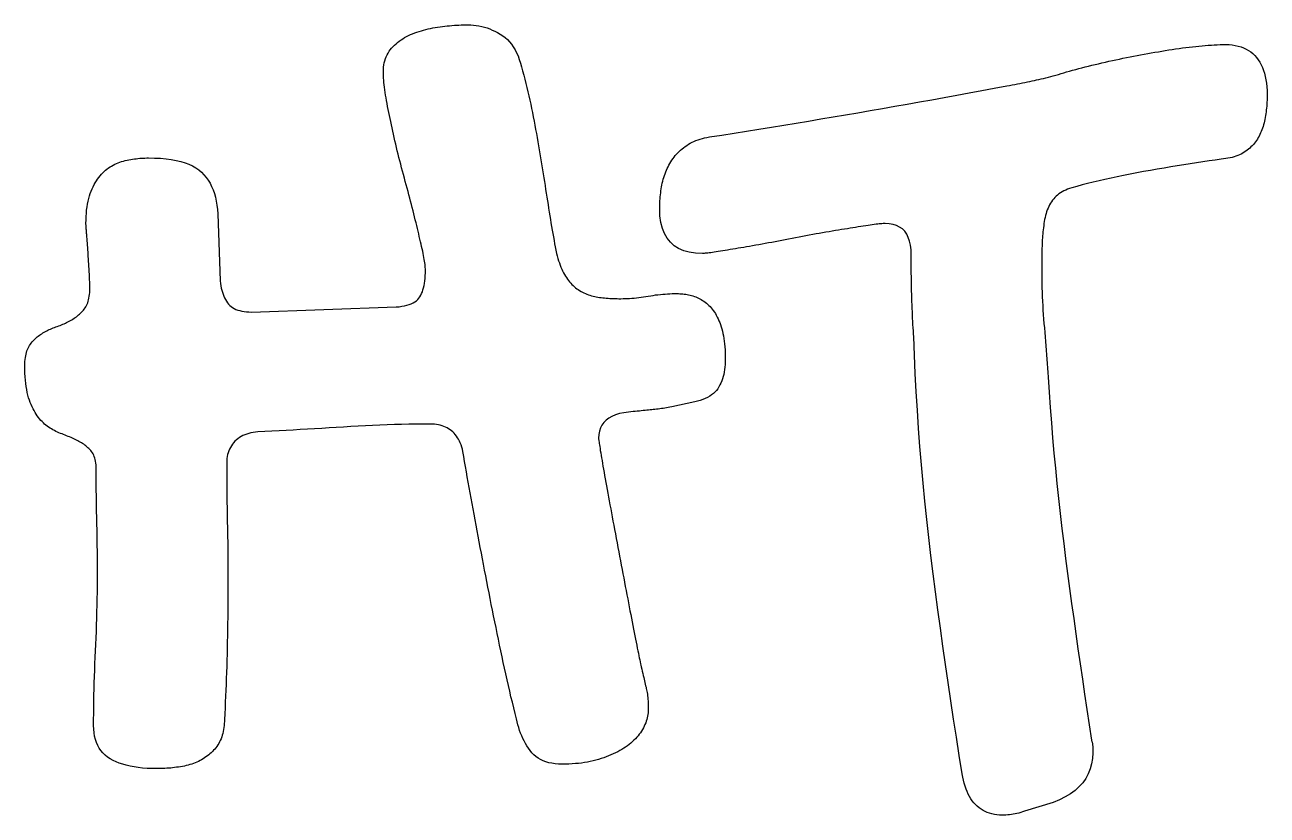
# Model space of a CAD drawing. Header units: millimetres. Extents: x 0 to 54.3, y 0.2 to 27.6.
# Drawn here: x 14.55 to 18.024, y 11.6 to 13.81 of the extents above; entities that cross this region are included whole.
import ezdxf

# ---------------------------------------------------------------- set-up
doc = ezdxf.new("R2010")
doc.units = ezdxf.units.MM

msp = doc.modelspace()

# ---------------------------------------------------------------- linework, layer by layer
for points in [[(15.6701, 13.1244), (15.67, 13.1278), (15.6698, 13.1315), (15.6695, 13.1355), (15.6691, 13.1397), (15.6685, 13.1442), (15.6678, 13.1489), (15.667, 13.154), (15.6661, 13.1593), (15.6651, 13.1648), (15.6639, 13.1707), (15.6626, 13.1768), (15.6612, 13.1832), (15.6597, 13.1898), (15.6581, 13.1966), (15.6565, 13.2035), (15.6548, 13.2106), (15.6531, 13.2179), (15.6514, 13.2253), (15.6496, 13.2328), (15.6477, 13.2406), (15.6458, 13.2485), (15.6439, 13.2565), (15.6418, 13.2647), (15.6398, 13.2731), (15.6377, 13.2816), (15.6355, 13.2902), (15.6333, 13.2989), (15.6311, 13.3077), (15.6288, 13.3166), (15.6264, 13.3256), (15.624, 13.3347), (15.6216, 13.3439), (15.6191, 13.3532), (15.6166, 13.3626), (15.614, 13.3721), (15.6113, 13.3817), (15.6087, 13.3914), (15.6061, 13.4009), (15.6035, 13.4105), (15.601, 13.42), (15.5986, 13.4295), (15.5962, 13.4389), (15.5938, 13.4483), (15.5915, 13.4577), (15.5893, 13.467), (15.5871, 13.4763), (15.5849, 13.4856), (15.5828, 13.4948), (15.5808, 13.5039), (15.5788, 13.513), (15.5768, 13.5219), (15.5749, 13.5308), (15.5731, 13.5396), (15.5712, 13.5482), (15.5695, 13.5568), (15.5678, 13.5652), (15.5661, 13.5736), (15.5645, 13.5818), (15.563, 13.59), (15.5615, 13.5981), (15.56, 13.606), (15.5587, 13.6136), (15.5576, 13.6211), (15.5565, 13.6283), (15.5556, 13.6353), (15.5548, 13.6421), (15.5541, 13.6487), (15.5535, 13.655), (15.5531, 13.6612), (15.5528, 13.6671), (15.5526, 13.6727), (15.5526, 13.6782), (15.5527, 13.6849), (15.5532, 13.6914), (15.554, 13.6977), (15.5551, 13.7038), (15.5566, 13.7097), (15.5583, 13.7154), (15.5604, 13.7208), (15.5628, 13.7261), (15.5656, 13.7311), (15.5686, 13.7359), (15.572, 13.7405), (15.5757, 13.745), (15.5796, 13.7492), (15.5838, 13.7532), (15.588, 13.7571), (15.5925, 13.7609), (15.5971, 13.7645), (15.602, 13.7679), (15.6069, 13.7711), (15.6121, 13.7742), (15.6174, 13.7772), (15.6229, 13.7799), (15.6286, 13.7826), (15.6345, 13.785), (15.6404, 13.7873), (15.6465, 13.7895), (15.6526, 13.7916), (15.6588, 13.7935), (15.6651, 13.7953), (15.6714, 13.797), (15.6778, 13.7986), (15.6843, 13.8001), (15.6909, 13.8014), (15.6975, 13.8026), (15.7042, 13.8037), (15.711, 13.8046), (15.7178, 13.8055), (15.7246, 13.8062), (15.7313, 13.8069), (15.7379, 13.8076), (15.7445, 13.8081), (15.7511, 13.8086), (15.7576, 13.809), (15.764, 13.8094), (15.7704, 13.8096), (15.7768, 13.8098), (15.7831, 13.8099), (15.7894, 13.8099), (15.7971, 13.8098), (15.8047, 13.8092), (15.8123, 13.8083), (15.8199, 13.8071), (15.8275, 13.8055), (15.835, 13.8035), (15.8425, 13.8012), (15.8499, 13.7985), (15.8573, 13.7954), (15.8647, 13.792), (15.872, 13.7882), (15.8793, 13.7841), (15.8864, 13.7795), (15.893, 13.7744), (15.8994, 13.7687), (15.9053, 13.7625), (15.9108, 13.7557), (15.916, 13.7483), (15.9208, 13.7404), (15.9252, 13.7319), (15.9292, 13.7229), (15.9328, 13.7133), (15.9361, 13.7031), (15.9389, 13.6924), (15.9421, 13.6809), (15.9453, 13.6693), (15.9483, 13.6577), (15.9513, 13.646), (15.9542, 13.6344), (15.9569, 13.6228), (15.9597, 13.6111), (15.9623, 13.5994), (15.9648, 13.5878), (15.9672, 13.5761), (15.9696, 13.5644), (15.9719, 13.5527), (15.9741, 13.541), (15.9762, 13.5293), (15.9784, 13.5177), (15.9805, 13.5062), (15.9825, 13.4947), (15.9845, 13.4832), (15.9865, 13.4718), (15.9885, 13.4605), (15.9904, 13.4492), (15.9923, 13.4379), (15.9941, 13.4267), (15.9959, 13.4156), (15.9977, 13.4045), (15.9994, 13.3934), (16.0012, 13.3825), (16.0029, 13.3715), (16.0046, 13.3607), (16.0064, 13.3499), (16.0081, 13.3392), (16.0097, 13.3285), (16.0114, 13.3179), (16.0131, 13.3074), (16.0147, 13.2969), (16.0164, 13.2865), (16.018, 13.2761), (16.0197, 13.2659), (16.0213, 13.2559), (16.023, 13.2459), (16.0247, 13.2361), (16.0264, 13.2264), (16.0281, 13.2168), (16.0298, 13.2073), (16.0316, 13.198), (16.0333, 13.1888), (16.0351, 13.1797), (16.0369, 13.1707), (16.0387, 13.1637), (16.0406, 13.157), (16.0426, 13.1505), (16.0447, 13.1442), (16.0468, 13.1382), (16.0491, 13.1325), (16.0514, 13.1269), (16.0539, 13.1217), (16.0564, 13.1167), (16.059, 13.1119), (16.0617, 13.1074), (16.0644, 13.1031), (16.0673, 13.099), (16.0703, 13.0951), (16.0734, 13.0913), (16.0765, 13.0877), (16.0798, 13.0843), (16.0831, 13.081), (16.0866, 13.0779), (16.0902, 13.075), (16.0938, 13.0722), (16.0976, 13.0696), (16.1014, 13.0671), (16.1054, 13.0648), (16.1094, 13.0626), (16.1135, 13.0606), (16.1176, 13.0587), (16.1218, 13.057), (16.126, 13.0554), (16.1303, 13.0539), (16.1347, 13.0526), (16.139, 13.0513), (16.1435, 13.0503), (16.1479, 13.0493), (16.1525, 13.0485), (16.157, 13.0479), (16.1617, 13.0473), (16.1664, 13.0468), (16.1711, 13.0463), (16.1759, 13.0459), (16.1808, 13.0455), (16.1857, 13.0452), (16.1907, 13.0449), (16.1958, 13.0447), (16.2009, 13.0445), (16.2061, 13.0444), (16.2114, 13.0443), (16.2167, 13.0443), (16.2227, 13.0444), (16.2287, 13.0445), (16.2348, 13.0448), (16.241, 13.0451), (16.2473, 13.0456), (16.2536, 13.0461), (16.26, 13.0467), (16.2665, 13.0475), (16.2731, 13.0483), (16.2797, 13.0493), (16.2865, 13.0503), (16.2932, 13.0514), (16.3001, 13.0526), (16.3068, 13.0536), (16.3136, 13.0546), (16.3203, 13.0554), (16.3271, 13.0561), (16.3338, 13.0568), (16.3404, 13.0573), (16.3471, 13.0578), (16.3537, 13.0581), (16.3603, 13.0584), (16.3668, 13.0585), (16.3734, 13.0586), (16.3775, 13.0585), (16.3817, 13.0583), (16.3858, 13.0581), (16.3899, 13.0577), (16.394, 13.0572), (16.3981, 13.0566), (16.4021, 13.0558), (16.4062, 13.055), (16.4103, 13.0541), (16.4143, 13.053), (16.4183, 13.0518), (16.4223, 13.0506), (16.4263, 13.0491), (16.4302, 13.0475), (16.4341, 13.0458), (16.4379, 13.0438), (16.4416, 13.0417), (16.4453, 13.0394), (16.4489, 13.037), (16.4524, 13.0343), (16.4559, 13.0315), (16.4593, 13.0285), (16.4627, 13.0254), (16.466, 13.0221), (16.4692, 13.0185), (16.4723, 13.0148), (16.4752, 13.0109), (16.4781, 13.0067), (16.4809, 13.0024), (16.4835, 12.9978), (16.4861, 12.993), (16.4885, 12.988), (16.4908, 12.9828), (16.493, 12.9774), (16.4951, 12.9718), (16.4971, 12.966), (16.499, 12.9599), (16.5006, 12.9536), (16.5022, 12.947), (16.5035, 12.9401), (16.5047, 12.9329), (16.5058, 12.9255), (16.5067, 12.9178), (16.5074, 12.9098), (16.508, 12.9015), (16.5084, 12.893), (16.5086, 12.8842), (16.5087, 12.8752), (16.5086, 12.8676), (16.5082, 12.8602), (16.5076, 12.853), (16.5067, 12.846), (16.5056, 12.8392), (16.5042, 12.8327), (16.5026, 12.8263), (16.5008, 12.8202), (16.4987, 12.8142), (16.4963, 12.8085), (16.4937, 12.803), (16.4909, 12.7977), (16.4877, 12.7927), (16.4841, 12.7879), (16.48, 12.7834), (16.4754, 12.7792), (16.4705, 12.7753), (16.4651, 12.7717), (16.4592, 12.7683), (16.4529, 12.7653), (16.4461, 12.7625), (16.4389, 12.76), (16.4313, 12.7578), (16.4232, 12.7559), (16.3591, 12.7416), (16.3541, 12.7408), (16.3492, 12.7399), (16.3443, 12.7391), (16.3394, 12.7384), (16.3347, 12.7376), (16.33, 12.737), (16.3253, 12.7363), (16.3207, 12.7357), (16.3162, 12.7351), (16.3118, 12.7346), (16.3074, 12.7341), (16.303, 12.7336), (16.2986, 12.7332), (16.2941, 12.7327), (16.2893, 12.7322), (16.2843, 12.7317), (16.2792, 12.7312), (16.2739, 12.7307), (16.2684, 12.7302), (16.2627, 12.7297), (16.2568, 12.7291), (16.2507, 12.7286), (16.2445, 12.728), (16.238, 12.7274), (16.2247, 12.7255), (16.2125, 12.7229), (16.2014, 12.7195), (16.1916, 12.7153), (16.1828, 12.7104), (16.1753, 12.7047), (16.1689, 12.6982), (16.1637, 12.691), (16.1596, 12.683), (16.1567, 12.6742), (16.1549, 12.6647), (16.1544, 12.6544), (16.1544, 12.6532), (16.1546, 12.6516), (16.1548, 12.6494), (16.1552, 12.6467), (16.1556, 12.6434), (16.1561, 12.6397), (16.1568, 12.6354), (16.1575, 12.6307), (16.1584, 12.6253), (16.1593, 12.6195), (16.1603, 12.6132), (16.1615, 12.6063), (16.1627, 12.5991), (16.164, 12.5915), (16.1653, 12.5837), (16.1667, 12.5756), (16.1682, 12.5672), (16.1697, 12.5585), (16.1713, 12.5495), (16.173, 12.5402), (16.1747, 12.5307), (16.1764, 12.5209), (16.1783, 12.5108), (16.1802, 12.5004), (16.1821, 12.4898), (16.1841, 12.479), (16.1861, 12.468), (16.1882, 12.4569), (16.1903, 12.4455), (16.1924, 12.4341), (16.1946, 12.4224), (16.1968, 12.4106), (16.199, 12.3986), (16.2013, 12.3864), (16.2036, 12.374), (16.206, 12.3615), (16.2084, 12.3489), (16.2107, 12.3364), (16.2131, 12.3241), (16.2154, 12.3117), (16.2177, 12.2995), (16.22, 12.2874), (16.2223, 12.2753), (16.2246, 12.2634), (16.2269, 12.2515), (16.2291, 12.2397), (16.2314, 12.228), (16.2336, 12.2164), (16.2358, 12.2049), (16.238, 12.1937), (16.2401, 12.1826), (16.2422, 12.1718), (16.2443, 12.1611), (16.2463, 12.1507), (16.2483, 12.1405), (16.2502, 12.1305), (16.2521, 12.1207), (16.254, 12.1112), (16.2558, 12.1018), (16.2576, 12.0926), (16.2594, 12.0838), (16.261, 12.0754), (16.2626, 12.0674), (16.2642, 12.0599), (16.2656, 12.0528), (16.267, 12.0461), (16.2683, 12.0399), (16.2695, 12.0341), (16.2707, 12.0287), (16.2717, 12.0238), (16.2727, 12.0193), (16.2737, 12.0152), (16.2751, 12.0088), (16.2765, 12.0026), (16.2779, 11.9967), (16.2792, 11.9911), (16.2805, 11.9856), (16.2817, 11.9805), (16.2828, 11.9755), (16.2839, 11.9709), (16.285, 11.9664), (16.286, 11.9623), (16.287, 11.9583), (16.2879, 11.9546), (16.2888, 11.951), (16.2895, 11.9471), (16.2902, 11.943), (16.2909, 11.9386), (16.2914, 11.9341), (16.2919, 11.9293), (16.2923, 11.9243), (16.2927, 11.919), (16.2929, 11.9136), (16.2931, 11.9079), (16.2932, 11.902), (16.2932, 11.8959), (16.2931, 11.8912), (16.2928, 11.8864), (16.2922, 11.8817), (16.2915, 11.877), (16.2905, 11.8723), (16.2892, 11.8676), (16.2878, 11.863), (16.2861, 11.8583), (16.2842, 11.8537), (16.2821, 11.849), (16.2798, 11.8444), (16.2772, 11.8398), (16.2744, 11.8352), (16.2715, 11.8308), (16.2683, 11.8264), (16.2649, 11.8221), (16.2612, 11.8179), (16.2574, 11.8138), (16.2534, 11.8097), (16.2491, 11.8058), (16.2447, 11.8019), (16.24, 11.7981), (16.2351, 11.7944), (16.23, 11.7908), (16.2247, 11.7873), (16.2193, 11.7839), (16.2136, 11.7807), (16.2078, 11.7775), (16.2018, 11.7744), (16.1955, 11.7715), (16.1891, 11.7686), (16.1826, 11.7659), (16.1758, 11.7633), (16.1688, 11.7608), (16.1617, 11.7584), (16.1544, 11.7561), (16.1469, 11.754), (16.1392, 11.752), (16.1313, 11.7503), (16.1233, 11.7487), (16.1151, 11.7473), (16.1067, 11.7461), (16.0982, 11.7451), (16.0895, 11.7443), (16.0806, 11.7436), (16.0715, 11.7431), (16.0623, 11.7429), (16.0529, 11.7428), (16.0427, 11.743), (16.0331, 11.7438), (16.0239, 11.7452), (16.0152, 11.747), (16.007, 11.7494), (15.9992, 11.7523), (15.992, 11.7558), (15.9852, 11.7598), (15.9789, 11.7643), (15.9731, 11.7694), (15.9678, 11.7749), (15.963, 11.781), (15.9585, 11.7875), (15.9542, 11.7941), (15.9502, 11.8009), (15.9464, 11.8079), (15.9429, 11.815), (15.9396, 11.8222), (15.9365, 11.8296), (15.9337, 11.8372), (15.9311, 11.845), (15.9287, 11.8529), (15.9266, 11.861), (15.9247, 11.8692), (15.9208, 11.8847), (15.917, 11.9002), (15.9133, 11.9158), (15.9095, 11.9315), (15.9059, 11.9473), (15.9022, 11.9631), (15.8986, 11.979), (15.895, 11.995), (15.8915, 12.0111), (15.888, 12.0272), (15.8845, 12.0434), (15.8811, 12.0597), (15.8777, 12.076), (15.8743, 12.0923), (15.8709, 12.1086), (15.8676, 12.1248), (15.8643, 12.141), (15.861, 12.1572), (15.8578, 12.1733), (15.8545, 12.1895), (15.8513, 12.2056), (15.8482, 12.2217), (15.845, 12.2377), (15.8419, 12.2538), (15.8388, 12.2698), (15.8357, 12.2857), (15.8326, 12.3016), (15.8296, 12.3174), (15.8266, 12.3331), (15.8236, 12.3488), (15.8207, 12.3644), (15.8177, 12.38), (15.8148, 12.3955), (15.812, 12.4109), (15.8091, 12.4263), (15.8063, 12.4416), (15.8035, 12.4568), (15.8007, 12.472), (15.798, 12.487), (15.7953, 12.5019), (15.7926, 12.5166), (15.79, 12.5313), (15.7874, 12.5459), (15.7849, 12.5603), (15.7824, 12.5747), (15.7799, 12.5889), (15.7775, 12.603), (15.7751, 12.617), (15.7735, 12.6234), (15.7718, 12.6295), (15.7698, 12.6353), (15.7676, 12.6408), (15.7652, 12.6461), (15.7627, 12.6511), (15.7599, 12.6557), (15.7569, 12.6601), (15.7537, 12.6642), (15.7504, 12.6681), (15.7468, 12.6716), (15.7431, 12.6749), (15.7391, 12.6779), (15.735, 12.6806), (15.7307, 12.683), (15.7262, 12.6853), (15.7216, 12.6872), (15.7168, 12.6889), (15.7118, 12.6903), (15.7067, 12.6915), (15.7013, 12.6924), (15.6958, 12.693), (15.6902, 12.6934), (15.6843, 12.6936), (15.6641, 12.6935), (15.6439, 12.6933), (15.6237, 12.6931), (15.6035, 12.6927), (15.5833, 12.6922), (15.563, 12.6916), (15.5428, 12.6908), (15.5225, 12.69), (15.5022, 12.6891), (15.4819, 12.688), (15.4616, 12.6868), (15.4413, 12.6855), (15.421, 12.6842), (15.4007, 12.683), (15.3806, 12.6817), (15.3605, 12.6805), (15.3404, 12.6793), (15.3204, 12.6782), (15.3005, 12.6771), (15.2806, 12.6761), (15.2608, 12.675), (15.2411, 12.6741), (15.2214, 12.6731), (15.2018, 12.6722), (15.1951, 12.6715), (15.1886, 12.6705), (15.1824, 12.6692), (15.1765, 12.6676), (15.1708, 12.6658), (15.1653, 12.6637), (15.1601, 12.6614), (15.1551, 12.6587), (15.1504, 12.6558), (15.1459, 12.6527), (15.1417, 12.6492), (15.1377, 12.6455), (15.134, 12.6415), (15.1306, 12.6374), (15.1276, 12.633), (15.1248, 12.6285), (15.1224, 12.6237), (15.1203, 12.6188), (15.1186, 12.6136), (15.1171, 12.6083), (15.116, 12.6028), (15.1152, 12.597), (15.1147, 12.5911), (15.1145, 12.585), (15.1146, 12.571), (15.1146, 12.5571), (15.1147, 12.5432), (15.1147, 12.5294), (15.1149, 12.5155), (15.115, 12.5017), (15.1152, 12.4879), (15.1153, 12.4742), (15.1155, 12.4604), (15.1158, 12.4467), (15.116, 12.433), (15.1163, 12.4194), (15.1166, 12.4057), (15.1169, 12.392), (15.1171, 12.3782), (15.1173, 12.3644), (15.1175, 12.3505), (15.1177, 12.3366), (15.1178, 12.3226), (15.1179, 12.3086), (15.118, 12.2945), (15.1181, 12.2804), (15.1181, 12.2662), (15.1181, 12.252), (15.1181, 12.2356), (15.118, 12.2192), (15.1179, 12.2027), (15.1178, 12.1861), (15.1176, 12.1695), (15.1174, 12.1527), (15.1172, 12.1359), (15.1169, 12.1191), (15.1166, 12.1021), (15.1163, 12.0851), (15.1159, 12.068), (15.1154, 12.0508), (15.115, 12.0336), (15.1145, 12.0166), (15.1139, 11.9996), (15.1134, 11.9827), (15.1127, 11.966), (15.1121, 11.9493), (15.1114, 11.9327), (15.1107, 11.9163), (15.1099, 11.8999), (15.1091, 11.8836), (15.1083, 11.8675), (15.1074, 11.8514), (15.1067, 11.8455), (15.1059, 11.8399), (15.1048, 11.8344), (15.1036, 11.829), (15.1021, 11.8239), (15.1005, 11.8189), (15.0987, 11.8141), (15.0967, 11.8094), (15.0946, 11.805), (15.0922, 11.8007), (15.0897, 11.7966), (15.0869, 11.7926), (15.0841, 11.7888), (15.0811, 11.7852), (15.0779, 11.7816), (15.0747, 11.7782), (15.0713, 11.7749), (15.0678, 11.7717), (15.0642, 11.7686), (15.0604, 11.7657), (15.0566, 11.7629), (15.0526, 11.7602), (15.0485, 11.7577), (15.0442, 11.7552), (15.0399, 11.7529), (15.0354, 11.7507), (15.0309, 11.7487), (15.0262, 11.7467), (15.0215, 11.7449), (15.0166, 11.7432), (15.0117, 11.7416), (15.0066, 11.7402), (15.0015, 11.7389), (14.9962, 11.7377), (14.9909, 11.7366), (14.9855, 11.7356), (14.98, 11.7348), (14.9745, 11.734), (14.9689, 11.7333), (14.9634, 11.7327), (14.9579, 11.7321), (14.9523, 11.7316), (14.9467, 11.7312), (14.9411, 11.7309), (14.9355, 11.7306), (14.9299, 11.7305), (14.9243, 11.7303), (14.9187, 11.7303), (14.905, 11.7305), (14.8918, 11.7311), (14.8792, 11.732), (14.8671, 11.7334), (14.8554, 11.7351), (14.8444, 11.7372), (14.8338, 11.7397), (14.8237, 11.7426), (14.8142, 11.7458), (14.8052, 11.7495), (14.7967, 11.7535), (14.7887, 11.7579), (14.7813, 11.7628), (14.7746, 11.7682), (14.7685, 11.7741), (14.763, 11.7806), (14.7582, 11.7875), (14.754, 11.7951), (14.7505, 11.8031), (14.7476, 11.8117), (14.7453, 11.8208), (14.7437, 11.8305), (14.7427, 11.8407), (14.7424, 11.8514), (14.7425, 11.8681), (14.7426, 11.8849), (14.7428, 11.9018), (14.743, 11.9188), (14.7433, 11.936), (14.7438, 11.9533), (14.7442, 11.9707), (14.7448, 11.9883), (14.7454, 12.006), (14.7461, 12.0237), (14.7469, 12.0417), (14.7478, 12.0597), (14.7486, 12.0778), (14.7494, 12.096), (14.7501, 12.1141), (14.7507, 12.1323), (14.7513, 12.1505), (14.7518, 12.1688), (14.7522, 12.187), (14.7525, 12.2053), (14.7528, 12.2236), (14.753, 12.242), (14.7531, 12.2603), (14.7531, 12.2787), (14.7531, 12.2911), (14.7531, 12.3035), (14.753, 12.3158), (14.7529, 12.3281), (14.7528, 12.3402), (14.7527, 12.3524), (14.7525, 12.3644), (14.7523, 12.3764), (14.7521, 12.3884), (14.7519, 12.4002), (14.7516, 12.4121), (14.7513, 12.4238), (14.751, 12.4356), (14.7508, 12.4474), (14.7505, 12.4593), (14.7503, 12.4712), (14.7501, 12.4832), (14.75, 12.4953), (14.7498, 12.5074), (14.7497, 12.5196), (14.7497, 12.5318), (14.7496, 12.5441), (14.7496, 12.5565), (14.7495, 12.5689), (14.7494, 12.5744), (14.7491, 12.5797), (14.7486, 12.5848), (14.7479, 12.5896), (14.7469, 12.5942), (14.7458, 12.5985), (14.7444, 12.6026), (14.7428, 12.6065), (14.741, 12.6102), (14.739, 12.6136), (14.7368, 12.6167), (14.7344, 12.6197), (14.7318, 12.6224), (14.7292, 12.6251), (14.7264, 12.6277), (14.7236, 12.6303), (14.7207, 12.6327), (14.7177, 12.635), (14.7146, 12.6373), (14.7115, 12.6395), (14.7082, 12.6415), (14.7049, 12.6435), (14.7014, 12.6454), (14.6979, 12.6473), (14.6943, 12.649), (14.6906, 12.6508), (14.6869, 12.6526), (14.6831, 12.6543), (14.6792, 12.656), (14.6752, 12.6577), (14.6712, 12.6594), (14.667, 12.6611), (14.6629, 12.6628), (14.6586, 12.6645), (14.6542, 12.6661), (14.6498, 12.6677), (14.6454, 12.6694), (14.6411, 12.6713), (14.6368, 12.6733), (14.6326, 12.6754), (14.6285, 12.6776), (14.6245, 12.68), (14.6205, 12.6825), (14.6166, 12.6852), (14.6128, 12.6879), (14.609, 12.6909), (14.6054, 12.6939), (14.6018, 12.6971), (14.5982, 12.7005), (14.5948, 12.7041), (14.5915, 12.708), (14.5882, 12.7122), (14.585, 12.7165), (14.5819, 12.7212), (14.579, 12.726), (14.576, 12.7312), (14.5732, 12.7365), (14.5705, 12.7421), (14.5678, 12.748), (14.5653, 12.7541), (14.5628, 12.7605), (14.5606, 12.7674), (14.5586, 12.7746), (14.5568, 12.7822), (14.5553, 12.7902), (14.5539, 12.7986), (14.5527, 12.8074), (14.5518, 12.8166), (14.5511, 12.8262), (14.5505, 12.8362), (14.5502, 12.8466), (14.5501, 12.8574), (14.5502, 12.8632), (14.5505, 12.8688), (14.551, 12.8742), (14.5516, 12.8794), (14.5524, 12.8844), (14.5535, 12.8892), (14.5547, 12.8938), (14.5561, 12.8981), (14.5576, 12.9023), (14.5594, 12.9062), (14.5613, 12.9099), (14.5635, 12.9135), (14.5658, 12.9168), (14.5681, 12.9201), (14.5706, 12.9232), (14.5732, 12.9262), (14.5758, 12.9291), (14.5786, 12.9319), (14.5815, 12.9346), (14.5844, 12.9372), (14.5875, 12.9397), (14.5907, 12.942), (14.5939, 12.9443), (14.5973, 12.9464), (14.6007, 12.9484), (14.6042, 12.9504), (14.6077, 12.9523), (14.6113, 12.9542), (14.6148, 12.956), (14.6184, 12.9577), (14.6221, 12.9594), (14.6258, 12.961), (14.6295, 12.9626), (14.6333, 12.9641), (14.6371, 12.9655), (14.6409, 12.9669), (14.6448, 12.9682), (14.6486, 12.9697), (14.6523, 12.9712), (14.6561, 12.9727), (14.6598, 12.9743), (14.6634, 12.976), (14.667, 12.9777), (14.6706, 12.9795), (14.6741, 12.9814), (14.6777, 12.9833), (14.6811, 12.9853), (14.6846, 12.9873), (14.6879, 12.9895), (14.6912, 12.9917), (14.6943, 12.994), (14.6974, 12.9963), (14.7004, 12.9988), (14.7032, 13.0014), (14.706, 13.004), (14.7087, 13.0067), (14.7113, 13.0095), (14.7137, 13.0124), (14.7161, 13.0154), (14.7184, 13.0185), (14.7205, 13.0217), (14.7225, 13.0252), (14.7242, 13.0289), (14.7258, 13.0328), (14.7272, 13.037), (14.7284, 13.0414), (14.7294, 13.0461), (14.7303, 13.051), (14.7309, 13.0561), (14.7314, 13.0614), (14.7316, 13.067), (14.7317, 13.0728), (14.7317, 13.0764), (14.7317, 13.0802), (14.7316, 13.084), (14.7315, 13.0879), (14.7314, 13.092), (14.7313, 13.0962), (14.7311, 13.1005), (14.7309, 13.1049), (14.7307, 13.1094), (14.7305, 13.114), (14.7302, 13.1187), (14.73, 13.1236), (14.7297, 13.1284), (14.7294, 13.1333), (14.7291, 13.1381), (14.7288, 13.1428), (14.7285, 13.1476), (14.7282, 13.1523), (14.7279, 13.1569), (14.7276, 13.1615), (14.7273, 13.1661), (14.727, 13.1707), (14.7267, 13.1752), (14.7264, 13.1796), (14.7261, 13.1841), (14.7258, 13.1884), (14.7255, 13.1926), (14.7252, 13.1968), (14.7249, 13.2008), (14.7246, 13.2048), (14.7243, 13.2087), (14.724, 13.2125), (14.7237, 13.2162), (14.7234, 13.2198), (14.7231, 13.2234), (14.7228, 13.2268), (14.7225, 13.2301), (14.7223, 13.2333), (14.7221, 13.2362), (14.7218, 13.239), (14.7217, 13.2416), (14.7215, 13.244), (14.7214, 13.2462), (14.7212, 13.2482), (14.7212, 13.25), (14.7211, 13.2517), (14.7211, 13.2531), (14.7211, 13.2544), (14.7212, 13.2643), (14.7215, 13.2739), (14.7221, 13.2832), (14.7229, 13.2921), (14.724, 13.3007), (14.7253, 13.309), (14.7268, 13.3169), (14.7286, 13.3245), (14.7306, 13.3317), (14.7328, 13.3386), (14.7353, 13.3452), (14.738, 13.3515), (14.7408, 13.3574), (14.7438, 13.3631), (14.7469, 13.3686), (14.7501, 13.3738), (14.7535, 13.3788), (14.7569, 13.3835), (14.7604, 13.388), (14.7641, 13.3922), (14.7678, 13.3962), (14.7717, 13.3999), (14.7757, 13.4034), (14.7798, 13.4067), (14.784, 13.4097), (14.7883, 13.4125), (14.7927, 13.4152), (14.7971, 13.4177), (14.8017, 13.4201), (14.8063, 13.4222), (14.811, 13.4242), (14.8158, 13.426), (14.8207, 13.4277), (14.8257, 13.4292), (14.8307, 13.4305), (14.8359, 13.4316), (14.8411, 13.4326), (14.8462, 13.4335), (14.8513, 13.4343), (14.8564, 13.435), (14.8614, 13.4357), (14.8664, 13.4363), (14.8713, 13.4367), (14.8763, 13.4371), (14.8811, 13.4374), (14.886, 13.4376), (14.8908, 13.4378), (14.8955, 13.4378), (14.9129, 13.4375), (14.9293, 13.4367), (14.9449, 13.4353), (14.9595, 13.4334), (14.9733, 13.4309), (14.9861, 13.4278), (14.9981, 13.4242), (15.0091, 13.42), (15.0192, 13.4153), (15.0285, 13.41), (15.0368, 13.4042), (15.0442, 13.3978), (15.0509, 13.3908), (15.0571, 13.3834), (15.0627, 13.3754), (15.0679, 13.367), (15.0724, 13.358), (15.0765, 13.3486), (15.08, 13.3386), (15.083, 13.3281), (15.0854, 13.3171), (15.0874, 13.3056), (15.0888, 13.2936), (15.0896, 13.2811), (15.0967, 13.0942), (15.0974, 13.0872), (15.0984, 13.0805), (15.0995, 13.0741), (15.1009, 13.068), (15.1025, 13.0621), (15.1043, 13.0566), (15.1063, 13.0513), (15.1086, 13.0463), (15.1111, 13.0416), (15.1138, 13.0372), (15.1167, 13.033), (15.1199, 13.0292), (15.1233, 13.0256), (15.1271, 13.0224), (15.1312, 13.0195), (15.1357, 13.0168), (15.1405, 13.0145), (15.1457, 13.0125), (15.1512, 13.0108), (15.1571, 13.0094), (15.1633, 13.0083), (15.1698, 13.0076), (15.1767, 13.0071), (15.184, 13.0069), (15.5882, 13.0212), (15.5965, 13.0219), (15.6044, 13.023), (15.6117, 13.0243), (15.6185, 13.0259), (15.6249, 13.0279), (15.6307, 13.0301), (15.636, 13.0326), (15.6408, 13.0354), (15.6451, 13.0385), (15.6489, 13.0419), (15.6522, 13.0457), (15.6549, 13.0497), (15.6573, 13.054), (15.6596, 13.0587), (15.6616, 13.0637), (15.6633, 13.0691), (15.6649, 13.0748), (15.6663, 13.0808), (15.6674, 13.0872), (15.6684, 13.094), (15.6691, 13.1011), (15.6696, 13.1085), (15.67, 13.1163), (15.6701, 13.1244)], [(16.9556, 13.2544), (16.953, 13.2544), (16.9501, 13.2543), (16.9469, 13.254), (16.9432, 13.2537), (16.9392, 13.2533), (16.9349, 13.2529), (16.9302, 13.2523), (16.9251, 13.2517), (16.9197, 13.2509), (16.9139, 13.2501), (16.9078, 13.2492), (16.9013, 13.2482), (16.8945, 13.2471), (16.8876, 13.246), (16.8804, 13.2449), (16.8731, 13.2437), (16.8656, 13.2425), (16.8579, 13.2413), (16.85, 13.24), (16.8419, 13.2387), (16.8337, 13.2373), (16.8252, 13.236), (16.8166, 13.2345), (16.8078, 13.2331), (16.7989, 13.2316), (16.7899, 13.23), (16.7808, 13.2284), (16.7716, 13.2268), (16.7624, 13.2252), (16.7531, 13.2235), (16.7437, 13.2218), (16.7342, 13.22), (16.7247, 13.2182), (16.7151, 13.2164), (16.7054, 13.2145), (16.6956, 13.2126), (16.6859, 13.2107), (16.6763, 13.2088), (16.6667, 13.207), (16.6573, 13.2052), (16.6479, 13.2034), (16.6387, 13.2017), (16.6295, 13.2), (16.6205, 13.1983), (16.6115, 13.1967), (16.6027, 13.1951), (16.5939, 13.1936), (16.5852, 13.1921), (16.5767, 13.1906), (16.5684, 13.1892), (16.5603, 13.1878), (16.5523, 13.1865), (16.5445, 13.1852), (16.537, 13.1839), (16.5296, 13.1826), (16.5223, 13.1814), (16.5153, 13.1803), (16.5085, 13.1791), (16.5018, 13.178), (16.4953, 13.177), (16.4891, 13.176), (16.4833, 13.1751), (16.4778, 13.1742), (16.4727, 13.1735), (16.4679, 13.1729), (16.4635, 13.1723), (16.4595, 13.1718), (16.4558, 13.1714), (16.4524, 13.1711), (16.4495, 13.1709), (16.4468, 13.1708), (16.4446, 13.1707), (16.4255, 13.1716), (16.4081, 13.1742), (16.3924, 13.1785), (16.3783, 13.1846), (16.3659, 13.1924), (16.3551, 13.2019), (16.346, 13.2132), (16.3385, 13.2261), (16.3327, 13.2408), (16.3286, 13.2573), (16.3261, 13.2755), (16.3253, 13.2954), (16.3253, 13.301), (16.3255, 13.3066), (16.3257, 13.3122), (16.326, 13.3178), (16.3264, 13.3234), (16.3269, 13.329), (16.3274, 13.3345), (16.3281, 13.3401), (16.3288, 13.3456), (16.3296, 13.3511), (16.3305, 13.3566), (16.3315, 13.3621), (16.3326, 13.3676), (16.3339, 13.373), (16.3353, 13.3783), (16.3368, 13.3835), (16.3384, 13.3887), (16.3402, 13.3937), (16.3421, 13.3988), (16.3442, 13.4037), (16.3464, 13.4085), (16.3487, 13.4133), (16.3512, 13.418), (16.3538, 13.4227), (16.3565, 13.4272), (16.3594, 13.4317), (16.3625, 13.436), (16.3657, 13.4402), (16.369, 13.4443), (16.3725, 13.4483), (16.3761, 13.4522), (16.3799, 13.4559), (16.3838, 13.4596), (16.3879, 13.4631), (16.3921, 13.4665), (16.3965, 13.4699), (16.4011, 13.473), (16.4058, 13.476), (16.4108, 13.4789), (16.4159, 13.4815), (16.4212, 13.484), (16.4268, 13.4863), (16.4325, 13.4885), (16.4385, 13.4904), (16.4446, 13.4922), (16.4509, 13.4939), (16.4574, 13.4953), (16.4642, 13.4966), (16.4989, 13.5019), (16.5336, 13.5074), (16.5682, 13.5128), (16.6029, 13.5183), (16.6375, 13.5239), (16.672, 13.5295), (16.7066, 13.5352), (16.7411, 13.5409), (16.7757, 13.5467), (16.8101, 13.5525), (16.8446, 13.5583), (16.879, 13.5642), (16.9135, 13.5702), (16.948, 13.5762), (16.9825, 13.5823), (17.0171, 13.5884), (17.0518, 13.5945), (17.0865, 13.6007), (17.1212, 13.607), (17.156, 13.6133), (17.1908, 13.6197), (17.2257, 13.6261), (17.2607, 13.6325), (17.2957, 13.639), (17.3033, 13.6405), (17.3109, 13.642), (17.3183, 13.6434), (17.3255, 13.6449), (17.3327, 13.6463), (17.3397, 13.6477), (17.3467, 13.6491), (17.3534, 13.6505), (17.3601, 13.6519), (17.3666, 13.6532), (17.3731, 13.6546), (17.3794, 13.6559), (17.3857, 13.6573), (17.3921, 13.6588), (17.3986, 13.6603), (17.4053, 13.662), (17.4121, 13.6637), (17.419, 13.6655), (17.426, 13.6674), (17.4332, 13.6694), (17.4405, 13.6715), (17.4479, 13.6736), (17.4554, 13.6759), (17.463, 13.6782), (17.4714, 13.6806), (17.4799, 13.6829), (17.4885, 13.6853), (17.4973, 13.6876), (17.5061, 13.6899), (17.5151, 13.6922), (17.5242, 13.6945), (17.5335, 13.6968), (17.5428, 13.6991), (17.5523, 13.7013), (17.5619, 13.7036), (17.5717, 13.7058), (17.5815, 13.708), (17.5913, 13.7102), (17.6011, 13.7123), (17.6109, 13.7144), (17.6208, 13.7164), (17.6306, 13.7185), (17.6405, 13.7205), (17.6504, 13.7224), (17.6603, 13.7243), (17.6702, 13.7262), (17.6801, 13.728), (17.6901, 13.7298), (17.7, 13.7316), (17.7098, 13.7333), (17.7197, 13.7349), (17.7294, 13.7365), (17.7391, 13.7381), (17.7488, 13.7396), (17.7584, 13.7411), (17.768, 13.7425), (17.7775, 13.7438), (17.787, 13.7452), (17.7964, 13.7464), (17.8058, 13.7476), (17.8151, 13.7488), (17.8242, 13.7498), (17.8332, 13.7507), (17.8421, 13.7516), (17.8508, 13.7523), (17.8594, 13.753), (17.8679, 13.7535), (17.8762, 13.754), (17.8844, 13.7543), (17.8925, 13.7545), (17.9004, 13.7547), (17.9082, 13.7547), (17.9175, 13.7545), (17.9264, 13.7537), (17.9349, 13.7525), (17.9431, 13.7507), (17.9509, 13.7484), (17.9582, 13.7456), (17.9653, 13.7423), (17.9719, 13.7385), (17.9781, 13.7342), (17.984, 13.7294), (17.9894, 13.7241), (17.9945, 13.7182), (17.9992, 13.712), (18.0035, 13.7053), (18.0074, 13.6982), (18.0108, 13.6906), (18.0139, 13.6827), (18.0166, 13.6744), (18.0188, 13.6657), (18.0206, 13.6565), (18.0221, 13.647), (18.0231, 13.637), (18.0237, 13.6266), (18.0239, 13.6159), (18.0239, 13.6102), (18.0238, 13.6047), (18.0236, 13.5991), (18.0233, 13.5936), (18.023, 13.5881), (18.0226, 13.5827), (18.0221, 13.5773), (18.0215, 13.5719), (18.0209, 13.5666), (18.0202, 13.5613), (18.0194, 13.5561), (18.0186, 13.5509), (18.0176, 13.5457), (18.0165, 13.5407), (18.0153, 13.5357), (18.014, 13.5308), (18.0126, 13.526), (18.011, 13.5213), (18.0093, 13.5166), (18.0075, 13.5121), (18.0055, 13.5076), (18.0035, 13.5033), (18.0013, 13.499), (17.999, 13.4948), (17.9965, 13.4907), (17.9939, 13.4867), (17.9912, 13.4829), (17.9883, 13.4792), (17.9853, 13.4756), (17.9821, 13.4721), (17.9787, 13.4687), (17.9752, 13.4655), (17.9716, 13.4624), (17.9678, 13.4594), (17.9639, 13.4566), (17.9598, 13.4538), (17.9556, 13.4513), (17.9511, 13.4488), (17.9465, 13.4466), (17.9416, 13.4445), (17.9366, 13.4427), (17.9313, 13.4409), (17.9259, 13.4394), (17.9202, 13.438), (17.9144, 13.4368), (17.9084, 13.4358), (17.9021, 13.4349), (17.8957, 13.4343), (17.8787, 13.4318), (17.8615, 13.4293), (17.8441, 13.4267), (17.8265, 13.4241), (17.8087, 13.4213), (17.7907, 13.4185), (17.7725, 13.4155), (17.7541, 13.4125), (17.7355, 13.4094), (17.7167, 13.4062), (17.6977, 13.4029), (17.6785, 13.3995), (17.6594, 13.3961), (17.6407, 13.3926), (17.6225, 13.389), (17.6047, 13.3854), (17.5873, 13.3817), (17.5703, 13.3779), (17.5538, 13.3741), (17.5376, 13.3703), (17.5219, 13.3663), (17.5066, 13.3623), (17.4917, 13.3583), (17.4773, 13.3541), (17.4715, 13.3523), (17.4659, 13.3502), (17.4606, 13.348), (17.4555, 13.3455), (17.4507, 13.3429), (17.4461, 13.3401), (17.4418, 13.3371), (17.4377, 13.334), (17.4339, 13.3306), (17.4303, 13.3271), (17.427, 13.3233), (17.4239, 13.3194), (17.421, 13.3153), (17.4183, 13.3111), (17.4157, 13.3067), (17.4134, 13.3021), (17.4112, 13.2974), (17.4092, 13.2925), (17.4073, 13.2874), (17.4057, 13.2822), (17.4042, 13.2768), (17.4028, 13.2713), (17.4017, 13.2656), (17.4007, 13.2598), (17.3999, 13.2541), (17.3991, 13.2485), (17.3983, 13.2428), (17.3977, 13.2371), (17.397, 13.2314), (17.3965, 13.2257), (17.396, 13.22), (17.3956, 13.2143), (17.3952, 13.2085), (17.3949, 13.2028), (17.3947, 13.197), (17.3945, 13.1912), (17.3943, 13.1854), (17.3942, 13.1797), (17.3941, 13.174), (17.394, 13.1684), (17.3939, 13.1627), (17.3938, 13.1572), (17.3938, 13.1516), (17.3937, 13.1461), (17.3937, 13.1406), (17.3936, 13.1352), (17.3936, 13.1298), (17.3936, 13.1244), (17.3936, 13.112), (17.3938, 13.0995), (17.394, 13.0871), (17.3943, 13.0746), (17.3947, 13.0621), (17.3952, 13.0497), (17.3957, 13.0372), (17.3964, 13.0247), (17.3971, 13.0123), (17.3979, 12.9998), (17.3988, 12.9873), (17.3998, 12.9749), (17.4009, 12.9624), (17.4019, 12.95), (17.4029, 12.9375), (17.4039, 12.925), (17.4049, 12.9126), (17.4058, 12.9001), (17.4068, 12.8876), (17.4077, 12.8752), (17.4087, 12.8627), (17.4096, 12.8502), (17.4105, 12.8378), (17.4114, 12.8253), (17.4142, 12.7826), (17.4172, 12.74), (17.4205, 12.6975), (17.424, 12.655), (17.4277, 12.6126), (17.4317, 12.5703), (17.4359, 12.528), (17.4403, 12.4858), (17.445, 12.4437), (17.4499, 12.4017), (17.455, 12.3598), (17.4604, 12.3179), (17.4659, 12.276), (17.4715, 12.234), (17.4772, 12.192), (17.483, 12.1499), (17.4889, 12.1077), (17.4949, 12.0655), (17.5009, 12.0232), (17.5071, 11.9808), (17.5133, 11.9383), (17.5196, 11.8957), (17.526, 11.8531), (17.5325, 11.8104), (17.533, 11.8089), (17.5336, 11.8075), (17.534, 11.806), (17.5345, 11.8045), (17.5348, 11.803), (17.5352, 11.8015), (17.5354, 11.8), (17.5356, 11.7986), (17.5358, 11.7971), (17.5359, 11.7956), (17.536, 11.7941), (17.536, 11.7926), (17.536, 11.7911), (17.536, 11.7897), (17.536, 11.7882), (17.536, 11.7867), (17.536, 11.7852), (17.536, 11.7837), (17.536, 11.7822), (17.536, 11.7808), (17.536, 11.7793), (17.536, 11.7778), (17.536, 11.7763), (17.536, 11.7748), (17.5353, 11.7589), (17.533, 11.7438), (17.5291, 11.7294), (17.5238, 11.7159), (17.5169, 11.7031), (17.5084, 11.6911), (17.4985, 11.68), (17.487, 11.6696), (17.4739, 11.66), (17.4594, 11.6512), (17.4433, 11.6432), (17.4257, 11.6359), (17.3455, 11.611), (17.3402, 11.6093), (17.3349, 11.6077), (17.3296, 11.6063), (17.3244, 11.6051), (17.3191, 11.604), (17.3139, 11.603), (17.3087, 11.6022), (17.3036, 11.6015), (17.2985, 11.601), (17.2933, 11.6006), (17.2883, 11.6004), (17.2832, 11.6003), (17.2756, 11.6005), (17.2683, 11.6011), (17.2612, 11.6022), (17.2543, 11.6036), (17.2477, 11.6054), (17.2414, 11.6077), (17.2353, 11.6103), (17.2294, 11.6134), (17.2238, 11.6169), (17.2184, 11.6207), (17.2133, 11.625), (17.2084, 11.6297), (17.2038, 11.6348), (17.1995, 11.6403), (17.1954, 11.6461), (17.1916, 11.6524), (17.1881, 11.659), (17.1848, 11.666), (17.1819, 11.6734), (17.1791, 11.6811), (17.1767, 11.6893), (17.1745, 11.6978), (17.1727, 11.7068), (17.171, 11.7161), (17.1628, 11.7671), (17.1548, 11.8181), (17.1469, 11.869), (17.1392, 11.9199), (17.1317, 11.9708), (17.1243, 12.0216), (17.1171, 12.0724), (17.1101, 12.1232), (17.1033, 12.1739), (17.0966, 12.2246), (17.0901, 12.2753), (17.0838, 12.3259), (17.0777, 12.3765), (17.0721, 12.4272), (17.0668, 12.478), (17.0618, 12.5288), (17.0573, 12.5796), (17.0531, 12.6306), (17.0493, 12.6816), (17.0458, 12.7326), (17.0427, 12.7838), (17.04, 12.8349), (17.0377, 12.8862), (17.0357, 12.9375), (17.0351, 12.9459), (17.0346, 12.9544), (17.034, 12.963), (17.0335, 12.9717), (17.0331, 12.9806), (17.0326, 12.9896), (17.0322, 12.9987), (17.0318, 13.0079), (17.0314, 13.0173), (17.031, 13.0268), (17.0307, 13.0364), (17.0304, 13.0461), (17.0301, 13.0559), (17.0298, 13.0658), (17.0296, 13.0757), (17.0294, 13.0857), (17.0292, 13.0957), (17.029, 13.1058), (17.0289, 13.1159), (17.0288, 13.126), (17.0287, 13.1362), (17.0286, 13.1465), (17.0286, 13.1568), (17.0286, 13.1672), (17.0281, 13.1811), (17.0266, 13.1938), (17.024, 13.2053), (17.0205, 13.2156), (17.0159, 13.2247), (17.0103, 13.2326), (17.0038, 13.2393), (16.9962, 13.2447), (16.9875, 13.249), (16.9779, 13.252), (16.9673, 13.2538), (16.9556, 13.2544)]]:
    msp.add_lwpolyline(points, close=True)

doc.saveas('drawing.dxf')
